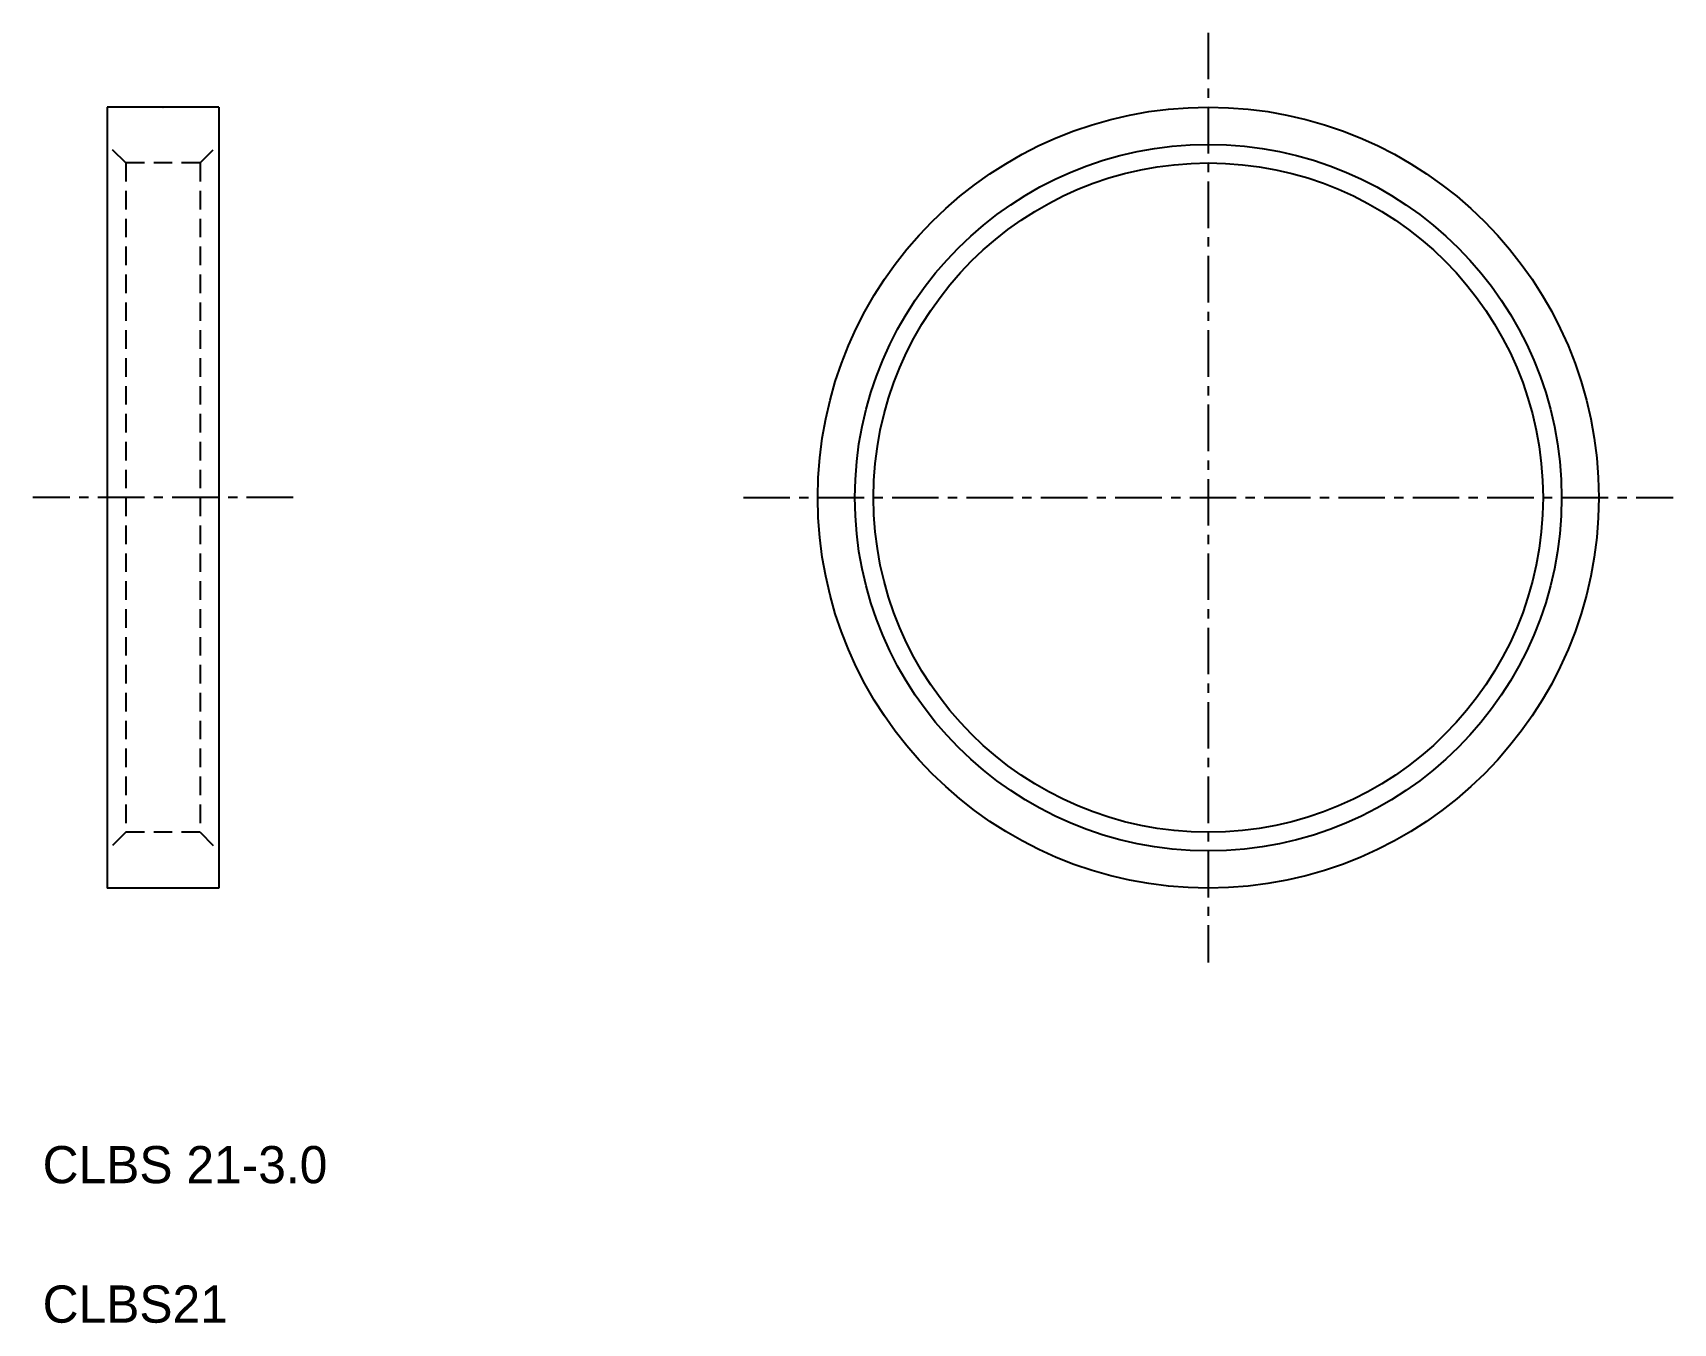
# Model space of a CAD drawing. Extents: x 124.4 to 168.5, y 90.4 to 125.1.
import ezdxf

# ---------------------------------------------------------------- set-up
doc = ezdxf.new("R2010")
doc.units = 0
doc.linetypes.add('CENTER', pattern=[2, 1.25, -0.25, 0.25, -0.25])
doc.linetypes.add('DASHED', pattern=[0.75, 0.5, -0.25])
doc.layers.get('0').update_dxf_attribs({"linetype": 'CONTINUOUS'})
doc.layers.add('CENTER', color=1, linetype='CENTER')

msp = doc.modelspace()

# ---------------------------------------------------------------- linework, layer by layer
at = {"color": 7, "linetype": 'CONTINUOUS'}
for p, q in [((126.429, 123.092), (126.429, 102.092)), ((129.429, 123.092), (126.429, 123.092)), ((127.929, 123.092), (127.93, 123.092)), ((128.679, 123.092), (128.679, 123.092)), ((129.429, 123.092), (129.429, 102.092)), ((129.429, 102.092), (126.429, 102.092))]:
    msp.add_line(p, q, dxfattribs=at)
at = {"color": 3, "linetype": 'DASHED'}
for p, q in [((126.929, 121.592), (126.429, 122.092)), ((128.929, 121.592), (129.429, 122.092)), ((126.929, 121.592), (126.929, 103.592)), ((128.929, 121.592), (126.929, 121.592)), ((128.929, 121.592), (128.929, 103.592)), ((126.929, 103.592), (126.429, 103.092)), ((128.929, 103.592), (126.929, 103.592)), ((128.929, 103.592), (129.429, 103.092))]:
    msp.add_line(p, q, dxfattribs=at)
at = {"color": 7, "linetype": 'CONTINUOUS'}
for radius in [10.5, 9.5, 9]:
    msp.add_circle((156.033, 112.592), radius, dxfattribs=at)
at = {"layer": 'CENTER', "color": 1, "linetype": 'CENTER'}
for p, q in [((156.033, 125.092), (156.033, 100.092)), ((131.429, 112.592), (124.429, 112.592)), ((143.533, 112.592), (168.533, 112.592))]:
    msp.add_line(p, q, dxfattribs=at)

# ---------------------------------------------------------------- texts
at = {"color": 7, "linetype": 'CONTINUOUS'}
for s, p in [('CLBS 21-3.0', (124.693, 94.155)), ('CLBS21', (124.693, 90.405))]:
    msp.add_text(s, height=1, dxfattribs=at).set_placement(p)

doc.saveas('drawing.dxf')
